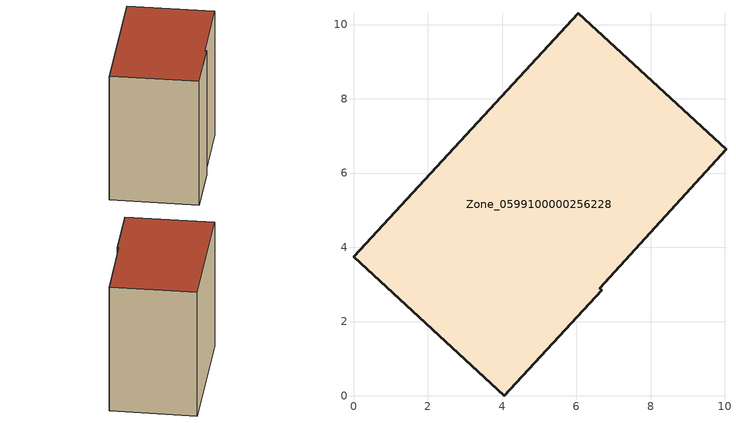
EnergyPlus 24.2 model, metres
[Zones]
Zone_0599100000256228
 floor ground (C_G): 0,3.75 6.06,10.3 10.03,6.63 6.63,2.9 6.69,2.85 4.06,0 z0
 wall outside (C_F): 6.06,10.3 0,3.75 4.06,0 6.69,2.85 6.63,2.9 10.03,6.63 6.06,10.3 z0:8.64
 roof outside (C_R): 0,3.75 4.06,0 6.69,2.85 6.63,2.9 10.03,6.63 6.06,10.3 z8.64
[BUILDING]
Pand.0599100000256228: North Axis=0; Terrain=City; Loads Convergence Tolerance Value=0.04; Temperature Convergence Tolerance Value=0.4; Solar Distribution=FullExterior; Maximum Number of Warmup Days=25; Minimum Number of Warmup Days=1
[Site:Location]
Rotterdam.The.Hague.AP_ZH_NLD Design_Conditions: Latitude=51.96; Longitude=4.45; Time Zone=1; Elevation=-4.5
[SITE:GROUNDTEMPERATURE:BUILDINGSURFACE]
18, 18, 18, 18, 18, 18, 18, 18, 18, 18, 18, 18
[MATERIAL] Thermal Absorptance=0.9; Solar Absorptance=0.7; Visible Absorptance=0.7
Name | Roughness | Thickness | Conductivity | Density | Specific Heat
G.TC.1975-1991 | MediumSmooth | 0.15 | 0.288461 | 540 | 1210
F.TC.1975-1991 | Rough | 0.3 | 0.230769 | 1920 | 840
R.TC.1975-1991 | MediumRough | 0.2 | 0.153846 | 1500 | 1000
[CONSTRUCTION]
C_G: G.TC.1975-1991
C_F: F.TC.1975-1991
C_R: R.TC.1975-1991
[ZONE]
Zone_0599100000256228: Type=1; Multiplier=1; Ceiling Height=Autocalculate; Volume=Autocalculate; Floor Area=autocalculate; Part of Total Floor Area=Yes
[ZONEINFILTRATION:DESIGNFLOWRATE]
Infil_Zone_0599100000256228: Zone or ZoneList or Space or SpaceList=Zone_0599100000256228; Schedule=AlwaysOn; Design Flow Rate Calculation Method=Flow/Area; Flow Rate per Floor Area=0.003; Constant Term Coefficient=1; Temperature Term Coefficient=0; Velocity Term Coefficient=0; Velocity Squared Term Coefficient=0
[HVACTEMPLATE:ZONE:IDEALLOADSAIRSYSTEM]
Zone_0599100000256228: Maximum Heating Supply Air Temperature=50; Minimum Cooling Supply Air Temperature=13; Maximum Heating Supply Air Humidity Ratio=0.0156; Minimum Cooling Supply Air Humidity Ratio=0.0077; Heating Limit=NoLimit; Cooling Limit=NoLimit; Dehumidification Control Type=ConstantSensibleHeatRatio; Cooling Sensible Heat Ratio=0.7; Dehumidification Setpoint=60; Humidification Control Type=None; Humidification Setpoint=30; Outdoor Air Method=None; Outdoor Air Flow Rate per Person=0.00944; Outdoor Air Flow Rate per Zone Floor Area=0; Outdoor Air Flow Rate per Zone=0; Demand Controlled Ventilation Type=None; Outdoor Air Economizer Type=NoEconomizer; Heat Recovery Type=None; Sensible Heat Recovery Effectiveness=0.7; Latent Heat Recovery Effectiveness=0.65
[ZONECONTROL:THERMOSTAT]
ThermostatControl_Zone_0599100000256228: Zone or ZoneList=Zone_0599100000256228; Control Type Schedule=DualSetpointControlType; Control 1=Thermostat_Zone_0599100000256228; Temperature Difference Between Cutout And Setpoint=0
[THERMOSTATSETPOINT:DUALSETPOINT]
Thermostat_Zone_0599100000256228: Heating Setpoint Temperature Schedule=HeatingSetpoint_Zone_0599100000256228; Cooling Setpoint Temperature Schedule=CoolingSetpoint_Zone_0599100000256228
[SCHEDULE:COMPACT]
HeatingSetpoint_Zone_0599100000256228: Through: 12/31, For: AllDays, Until: 24:00, 21
CoolingSetpoint_Zone_0599100000256228: Through: 12/31, For: AllDays, Until: 24:00, 24
DualSetpointControlType: Through: 12/31, For: AllDays, Until: 24:00, 4
AlwaysOn: Through: 12/31, For: AllDays, Until: 24:00, 1
